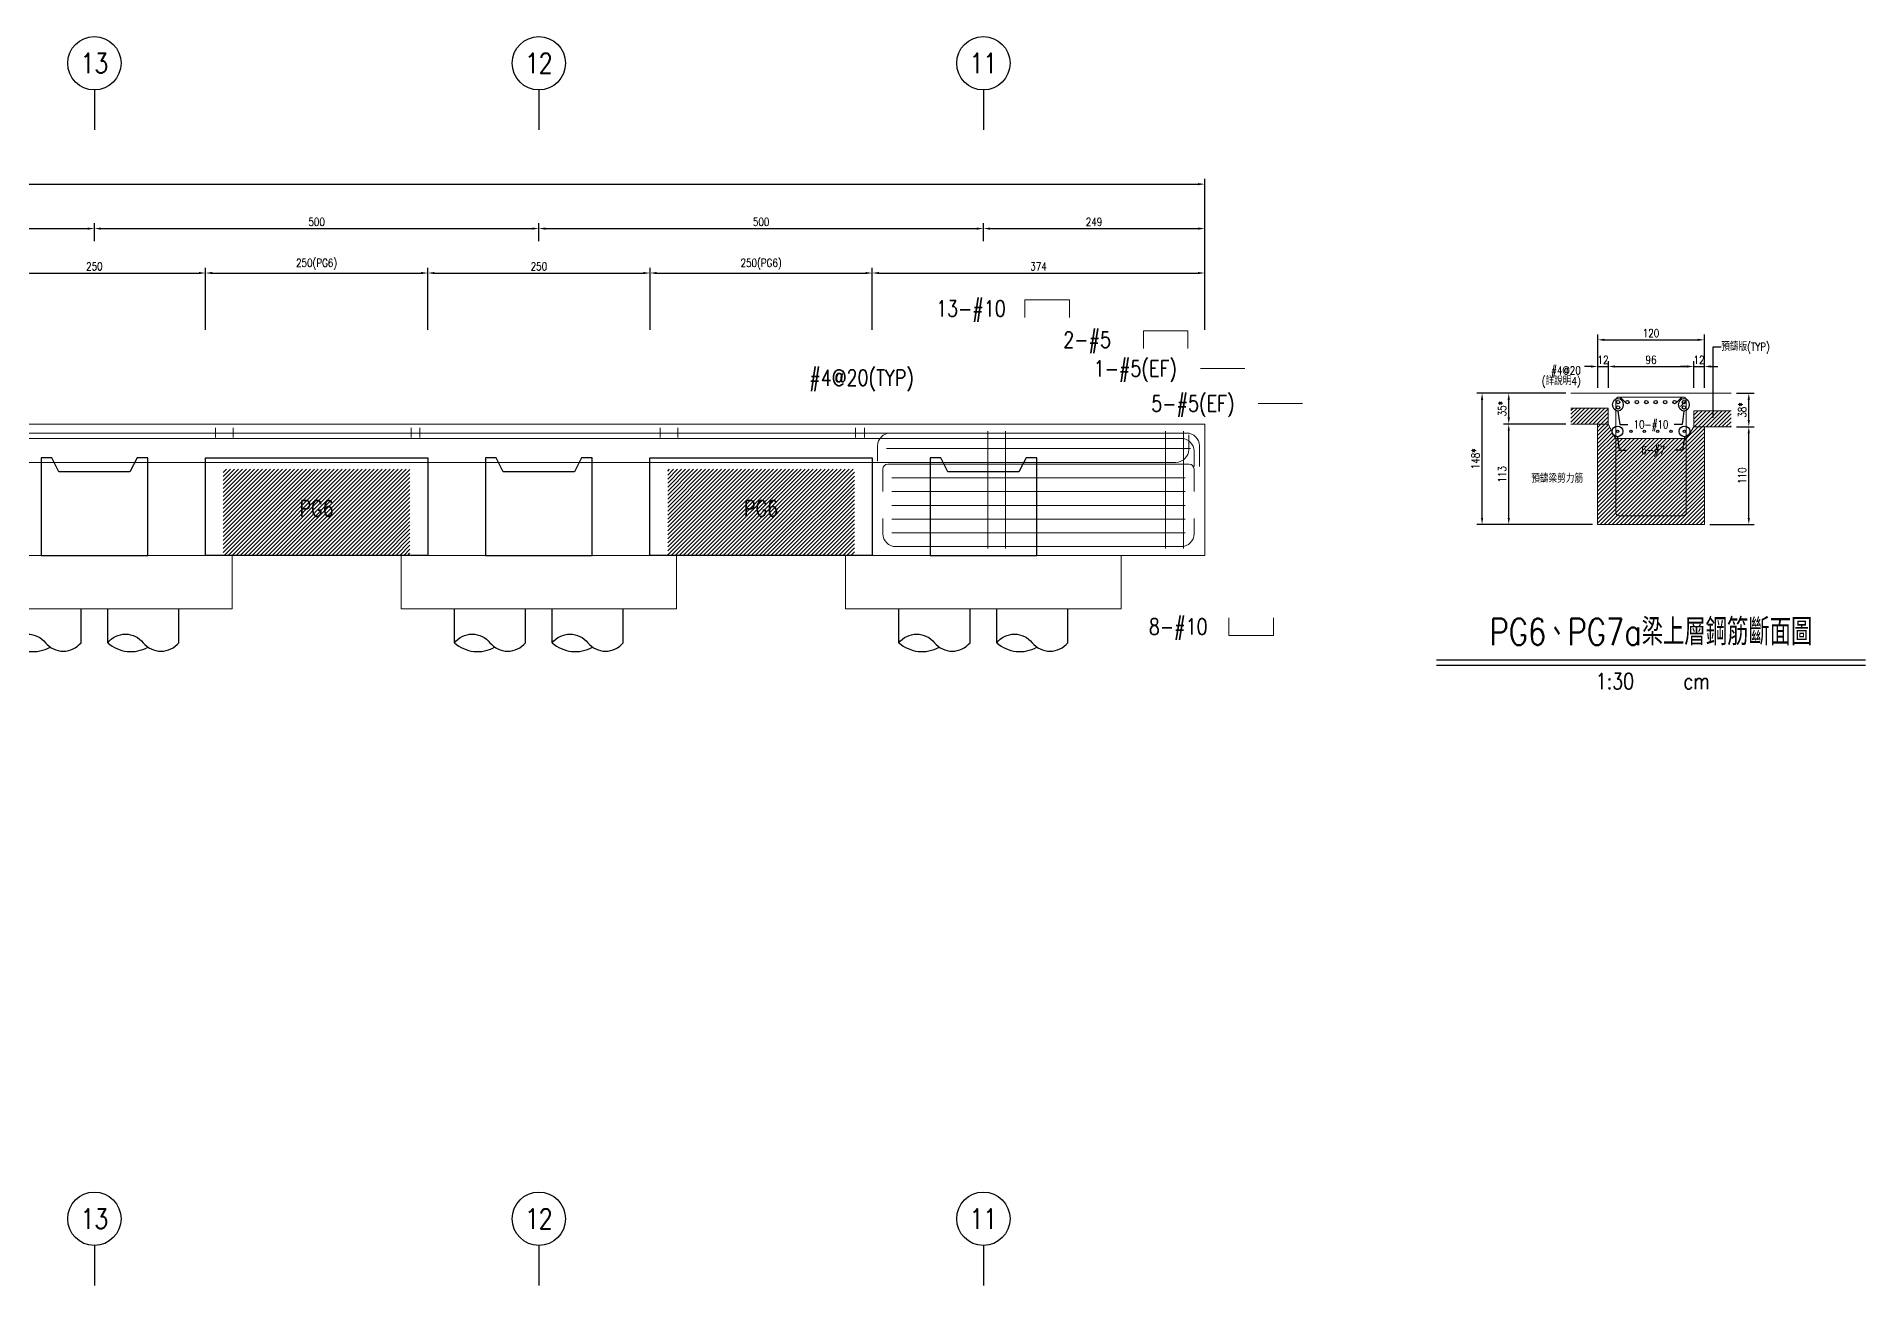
# Model space of a CAD drawing. Extents: x -4754 to 4976, y -23710 to 3942.
# Drawn here: x 2919 to 4976, y -9914 to -8509 of the extents above; entities that cross this region are included whole.
import ezdxf
from ezdxf.enums import TextEntityAlignment as Align

# ---------------------------------------------------------------- set-up
doc = ezdxf.new("R2010")
doc.units = 0
doc.header["$LTSCALE"] = 3
doc.layers.get('0').update_dxf_attribs({"linetype": 'CONTINUOUS'})
doc.layers.add('HB_0', color=7, linetype='CONTINUOUS', transparency=0.5)
doc.layers.add('預鑄版_HATCH', color=253, linetype='CONTINUOUS', transparency=0.1)
for name, color, linetype in [('HB_DIM', 1, 'CONTINUOUS'), ('HB_TXT_CTEXT', 2, 'CONTINUOUS'), ('鋼筋', 3, 'CONTINUOUS'), ('預鑄梁_HATCH', 253, 'CONTINUOUS')]:
    doc.layers.add(name, color=color, linetype=linetype)
doc.styles.get("Standard").update_dxf_attribs({"font": 'ROMANS.shx', "width": 0.8, "bigfont": 'chineset.shx'})
doc.dimstyles.new('30', dxfattribs={"dimscale": 3, "dimtxt": 3, "dimasz": 2.5, "dimexe": 2, "dimexo": 2, "dimgap": 1, "dimtad": 1, "dimdsep": 46, "dimtxsty": 'Standard', "dimcen": 0, "dimclrd": 256, "dimclre": 256, "dimclrt": 2, "dimadec": 0, "dimazin": 0, "dimtfac": 1, "dimtix": 1, "dimtmove": 2, "dimatfit": 3, "dimfxl": 1, "dimtolj": 1, "dimtzin": 0, "dimarcsym": 0})

# ---------------------------------------------------------------- blocks, each defined once
blk = doc.blocks.new('racked_with_pilecap_Longitude')
for p, q in [((-95, -38.1), (-95, 0)), ((-15, -38.1), (-15, 0)), ((15, -38.1), (15, 0)), ((95, -38.1), (95, 0))]:
    blk.add_line(p, q)
for points in [[(-95, -38.1, -0.48), (-55, -38.1, 0.48), (-15, -38.1, 0.48)], [(-95, -38.1, 0.326111), (-49.8, -43, 0.326111)], [(15, -38.1, -0.48), (55, -38.1, 0.48), (95, -38.1, 0.48)], [(15, -38.1, 0.326111), (60.2, -43, 0.326111)]]:
    blk.add_lwpolyline(points, format="xyb")
blk = doc.blocks.new('line_guide')
at = {"color": 4, "linetype": 'Continuous'}
blk.add_line((0, 0), (0, -45), dxfattribs=at)
blk.add_circle((0, 30), 30, dxfattribs=at)
at = {"color": 4, "linetype": 'Continuous', "width": 0.8}
blk.add_attdef('A', text='', height=22.5, dxfattribs=at).set_placement((0, 30), align=Align.MIDDLE)
blk = doc.blocks.new('*D1062')
at = {"layer": 'HB_DIM', "linetype": 'Continuous', "lineweight": -2}
for p, q in [((2858.6, -8838.8), (2858.6, -8768.8)), ((2866.1, -8774.8), (3101.1, -8774.8)), ((3108.6, -8838.8), (3108.6, -8768.8))]:
    blk.add_line(p, q, dxfattribs=at)
at = {"layer": 'HB_DIM'}
for points in [[(2866.1, -8773.6), (2866.1, -8776.1), (2858.6, -8774.8)], [(3101.1, -8776.1), (3101.1, -8773.6), (3108.6, -8774.8)]]:
    blk.add_solid(points, dxfattribs=at)
at = {"layer": 'HB_DIM', "color": 2, "linetype": 'Continuous', "insert": (2983.6, -8767.3), "char_height": 9, "attachment_point": 5, "rotation": 0}
blk.add_mtext('\\A1;250', dxfattribs=at)
blk = doc.blocks.new('*D1063')
at = {"layer": 'HB_DIM', "linetype": 'Continuous', "lineweight": -2}
for p, q in [((3108.6, -8838.8), (3108.6, -8768.8)), ((3116.1, -8774.8), (3351.1, -8774.8)), ((3358.6, -8838.8), (3358.6, -8768.8))]:
    blk.add_line(p, q, dxfattribs=at)
at = {"layer": 'HB_DIM'}
for points in [[(3116.1, -8773.6), (3116.1, -8776.1), (3108.6, -8774.8)], [(3351.1, -8776.1), (3351.1, -8773.6), (3358.6, -8774.8)]]:
    blk.add_solid(points, dxfattribs=at)
at = {"layer": 'HB_DIM', "color": 2, "linetype": 'Continuous', "insert": (3233.6, -8764.9), "char_height": 9, "attachment_point": 5, "rotation": 0}
blk.add_mtext('\\A1;250(PG6)', dxfattribs=at)
blk = doc.blocks.new('*D1064')
at = {"layer": 'HB_DIM', "linetype": 'Continuous', "lineweight": -2}
for p, q in [((3358.6, -8838.8), (3358.6, -8768.8)), ((3366.1, -8774.8), (3601.1, -8774.8)), ((3608.6, -8838.8), (3608.6, -8768.8))]:
    blk.add_line(p, q, dxfattribs=at)
at = {"layer": 'HB_DIM'}
for points in [[(3366.1, -8773.6), (3366.1, -8776.1), (3358.6, -8774.8)], [(3601.1, -8776.1), (3601.1, -8773.6), (3608.6, -8774.8)]]:
    blk.add_solid(points, dxfattribs=at)
at = {"layer": 'HB_DIM', "color": 2, "linetype": 'Continuous', "insert": (3483.6, -8767.3), "char_height": 9, "attachment_point": 5, "rotation": 0}
blk.add_mtext('\\A1;250', dxfattribs=at)
blk = doc.blocks.new('*D1065')
at = {"layer": 'HB_DIM', "linetype": 'Continuous', "lineweight": -2}
for p, q in [((3608.6, -8838.8), (3608.6, -8768.8)), ((3616.1, -8774.8), (3851.1, -8774.8)), ((3858.6, -8838.8), (3858.6, -8768.8))]:
    blk.add_line(p, q, dxfattribs=at)
at = {"layer": 'HB_DIM'}
for points in [[(3616.1, -8773.6), (3616.1, -8776.1), (3608.6, -8774.8)], [(3851.1, -8776.1), (3851.1, -8773.6), (3858.6, -8774.8)]]:
    blk.add_solid(points, dxfattribs=at)
at = {"layer": 'HB_DIM', "color": 2, "linetype": 'Continuous', "insert": (3733.6, -8764.9), "char_height": 9, "attachment_point": 5, "rotation": 0}
blk.add_mtext('\\A1;250(PG6)', dxfattribs=at)
blk = doc.blocks.new('*D1066')
at = {"layer": 'HB_DIM', "linetype": 'Continuous', "lineweight": -2}
for p, q in [((3858.6, -8838.8), (3858.6, -8768.8)), ((3866.1, -8774.8), (4225.1, -8774.8)), ((4232.6, -8838.8), (4232.6, -8768.8))]:
    blk.add_line(p, q, dxfattribs=at)
at = {"layer": 'HB_DIM'}
for points in [[(3866.1, -8773.6), (3866.1, -8776.1), (3858.6, -8774.8)], [(4225.1, -8776.1), (4225.1, -8773.6), (4232.6, -8774.8)]]:
    blk.add_solid(points, dxfattribs=at)
at = {"layer": 'HB_DIM', "color": 2, "linetype": 'Continuous', "insert": (4045.6, -8767.3), "char_height": 9, "attachment_point": 5, "rotation": 0}
blk.add_mtext('\\A1;374', dxfattribs=at)
blk = doc.blocks.new('*D1069')
at = {"layer": 'HB_DIM', "linetype": 'Continuous', "lineweight": -2}
for p, q in [((-265.4, -8838.8), (-265.4, -8668.8)), ((-257.9, -8674.8), (4225.1, -8674.8)), ((4232.6, -8838.8), (4232.6, -8668.8))]:
    blk.add_line(p, q, dxfattribs=at)
at = {"layer": 'HB_DIM'}
for points in [[(-257.9, -8673.6), (-257.9, -8676.1), (-265.4, -8674.8)], [(4225.1, -8676.1), (4225.1, -8673.6), (4232.6, -8674.8)]]:
    blk.add_solid(points, dxfattribs=at)
at = {"layer": 'HB_DIM', "color": 2, "linetype": 'Continuous', "insert": (1983.6, -8667.3), "char_height": 9, "attachment_point": 5, "rotation": 0}
blk.add_mtext('\\A1;4498', dxfattribs=at)
blk = doc.blocks.new('*D1076')
at = {"layer": 'HB_DIM', "linetype": 'Continuous', "lineweight": -2}
for p, q in [((2483.6, -8738.8), (2483.6, -8718.8)), ((2983.6, -8738.8), (2983.6, -8718.8)), ((2491.1, -8724.8), (2976.1, -8724.8))]:
    blk.add_line(p, q, dxfattribs=at)
at = {"layer": 'HB_DIM'}
for points in [[(2491.1, -8723.6), (2491.1, -8726.1), (2483.6, -8724.8)], [(2976.1, -8726.1), (2976.1, -8723.6), (2983.6, -8724.8)]]:
    blk.add_solid(points, dxfattribs=at)
at = {"layer": 'HB_DIM', "color": 2, "linetype": 'Continuous', "insert": (2733.6, -8717.3), "char_height": 9, "attachment_point": 5, "rotation": 0}
blk.add_mtext('\\A1;500', dxfattribs=at)
blk = doc.blocks.new('*D1077')
at = {"layer": 'HB_DIM', "linetype": 'Continuous', "lineweight": -2}
for p, q in [((2983.6, -8738.8), (2983.6, -8718.8)), ((3483.6, -8738.8), (3483.6, -8718.8)), ((2991.1, -8724.8), (3476.1, -8724.8))]:
    blk.add_line(p, q, dxfattribs=at)
at = {"layer": 'HB_DIM'}
for points in [[(2991.1, -8723.6), (2991.1, -8726.1), (2983.6, -8724.8)], [(3476.1, -8726.1), (3476.1, -8723.6), (3483.6, -8724.8)]]:
    blk.add_solid(points, dxfattribs=at)
at = {"layer": 'HB_DIM', "color": 2, "linetype": 'Continuous', "insert": (3233.6, -8717.3), "char_height": 9, "attachment_point": 5, "rotation": 0}
blk.add_mtext('\\A1;500', dxfattribs=at)
blk = doc.blocks.new('*D1078')
at = {"layer": 'HB_DIM', "linetype": 'Continuous', "lineweight": -2}
for p, q in [((3483.6, -8738.8), (3483.6, -8718.8)), ((3983.6, -8738.8), (3983.6, -8718.8)), ((3491.1, -8724.8), (3976.1, -8724.8))]:
    blk.add_line(p, q, dxfattribs=at)
at = {"layer": 'HB_DIM'}
for points in [[(3491.1, -8723.6), (3491.1, -8726.1), (3483.6, -8724.8)], [(3976.1, -8726.1), (3976.1, -8723.6), (3983.6, -8724.8)]]:
    blk.add_solid(points, dxfattribs=at)
at = {"layer": 'HB_DIM', "color": 2, "linetype": 'Continuous', "insert": (3733.6, -8717.3), "char_height": 9, "attachment_point": 5, "rotation": 0}
blk.add_mtext('\\A1;500', dxfattribs=at)
blk = doc.blocks.new('*D1079')
at = {"layer": 'HB_DIM', "linetype": 'Continuous', "lineweight": -2}
for p, q in [((3983.6, -8738.8), (3983.6, -8718.8)), ((4232.6, -8838.8), (4232.6, -8718.8)), ((3991.1, -8724.8), (4225.1, -8724.8))]:
    blk.add_line(p, q, dxfattribs=at)
at = {"layer": 'HB_DIM'}
for points in [[(3991.1, -8723.6), (3991.1, -8726.1), (3983.6, -8724.8)], [(4225.1, -8726.1), (4225.1, -8723.6), (4232.6, -8724.8)]]:
    blk.add_solid(points, dxfattribs=at)
at = {"layer": 'HB_DIM', "color": 2, "linetype": 'Continuous', "insert": (4108.1, -8717.3), "char_height": 9, "attachment_point": 5, "rotation": 0}
blk.add_mtext('\\A1;249', dxfattribs=at)
blk = doc.blocks.new('title_beam')
at = {"color": 3, "linetype": 'Continuous'}
blk.add_line((-241.2, 0), (241.2, 0), dxfattribs=at)
at = {"color": 1, "linetype": 'Continuous'}
blk.add_line((-241.2, -6), (241.2, -6), dxfattribs=at)
at = {"color": 3, "linetype": 'Continuous', "width": 0.8}
blk.add_attdef('TITLE', text='', height=30, dxfattribs=at).set_placement((0, 33), align=Align.MIDDLE)
at = {"linetype": 'Continuous', "width": 0.8}
blk.add_attdef('SCALE', text='', height=18, dxfattribs=at).set_placement((-40.6, -24), align=Align.MIDDLE)
blk.add_attdef('CM', (36.5, -33), '', height=18, dxfattribs=at)
blk = doc.blocks.new('C')
at = {"color": 3, "linetype": 'Continuous'}
blk.add_circle((0, 0), 1.2, dxfattribs=at)
blk = doc.blocks.new('*D1352')
at = {"layer": 'HB_DIM', "linetype": 'Continuous', "lineweight": -2}
for p, q in [((4638.6, -8910), (4538.6, -8910)), ((4544.6, -9050.3), (4544.6, -8917.5)), ((4668.6, -9057.8), (4538.6, -9057.8))]:
    blk.add_line(p, q, dxfattribs=at)
at = {"layer": 'HB_DIM'}
for points in [[(4545.8, -8917.5), (4543.3, -8917.5), (4544.6, -8910)], [(4543.3, -9050.3), (4545.8, -9050.3), (4544.6, -9057.8)]]:
    blk.add_solid(points, dxfattribs=at)
at = {"layer": 'HB_DIM', "color": 2, "linetype": 'Continuous', "insert": (4537.1, -8983.9), "char_height": 9, "attachment_point": 5, "rotation": 90}
blk.add_mtext('\\A1;148*', dxfattribs=at)
blk = doc.blocks.new('*D1353')
at = {"layer": 'HB_DIM', "linetype": 'Continuous', "lineweight": -2}
for p, q in [((4638.6, -8944.8), (4568.6, -8944.8)), ((4574.6, -9050.3), (4574.6, -8952.3)), ((4668.6, -9057.8), (4568.6, -9057.8))]:
    blk.add_line(p, q, dxfattribs=at)
at = {"layer": 'HB_DIM'}
for points in [[(4575.8, -8952.3), (4573.3, -8952.3), (4574.6, -8944.8)], [(4573.3, -9050.3), (4575.8, -9050.3), (4574.6, -9057.8)]]:
    blk.add_solid(points, dxfattribs=at)
at = {"layer": 'HB_DIM', "color": 2, "linetype": 'Continuous', "insert": (4567.1, -9001.3), "char_height": 9, "attachment_point": 5, "rotation": 90}
blk.add_mtext('\\A1;113', dxfattribs=at)
blk = doc.blocks.new('*D1354')
at = {"layer": 'HB_DIM', "linetype": 'Continuous', "lineweight": -2}
for p, q in [((4638.6, -8910), (4568.6, -8910)), ((4574.6, -8937.3), (4574.6, -8917.5)), ((4638.6, -8944.8), (4568.6, -8944.8))]:
    blk.add_line(p, q, dxfattribs=at)
at = {"layer": 'HB_DIM'}
for points in [[(4575.8, -8917.5), (4573.3, -8917.5), (4574.6, -8910)], [(4573.3, -8937.3), (4575.8, -8937.3), (4574.6, -8944.8)]]:
    blk.add_solid(points, dxfattribs=at)
at = {"layer": 'HB_DIM', "color": 2, "linetype": 'Continuous', "insert": (4567.1, -8927.4), "char_height": 9, "attachment_point": 5, "rotation": 90}
blk.add_mtext('\\A1;35*', dxfattribs=at)
blk = doc.blocks.new('*D1355')
at = {"layer": 'HB_DIM', "linetype": 'Continuous', "lineweight": -2}
for p, q in [((4830.6, -8947.8), (4850.6, -8947.8)), ((4844.6, -9050.3), (4844.6, -8955.3)), ((4800.6, -9057.8), (4850.6, -9057.8))]:
    blk.add_line(p, q, dxfattribs=at)
at = {"layer": 'HB_DIM'}
for points in [[(4845.8, -8955.3), (4843.3, -8955.3), (4844.6, -8947.8)], [(4843.3, -9050.3), (4845.8, -9050.3), (4844.6, -9057.8)]]:
    blk.add_solid(points, dxfattribs=at)
at = {"layer": 'HB_DIM', "color": 2, "linetype": 'Continuous', "insert": (4837.1, -9002.8), "char_height": 9, "attachment_point": 5, "rotation": 90}
blk.add_mtext('\\A1;110', dxfattribs=at)
blk = doc.blocks.new('*D1356')
at = {"layer": 'HB_DIM', "linetype": 'Continuous', "lineweight": -2}
for p, q in [((4830.6, -8910), (4850.6, -8910)), ((4844.6, -8940.3), (4844.6, -8917.5)), ((4830.6, -8947.8), (4850.6, -8947.8))]:
    blk.add_line(p, q, dxfattribs=at)
at = {"layer": 'HB_DIM'}
for points in [[(4845.8, -8917.5), (4843.3, -8917.5), (4844.6, -8910)], [(4843.3, -8940.3), (4845.8, -8940.3), (4844.6, -8947.8)]]:
    blk.add_solid(points, dxfattribs=at)
at = {"layer": 'HB_DIM', "color": 2, "linetype": 'Continuous', "insert": (4837.1, -8928.9), "char_height": 9, "attachment_point": 5, "rotation": 90}
blk.add_mtext('\\A1;38*', dxfattribs=at)
blk = doc.blocks.new('*D1357')
at = {"layer": 'HB_DIM', "linetype": 'Continuous', "lineweight": -2}
for p, q in [((4674.6, -8904), (4674.6, -8844)), ((4794.6, -8904), (4794.6, -8844)), ((4682.1, -8850), (4787.1, -8850))]:
    blk.add_line(p, q, dxfattribs=at)
at = {"layer": 'HB_DIM'}
for points in [[(4682.1, -8848.7), (4682.1, -8851.2), (4674.6, -8850)], [(4787.1, -8851.2), (4787.1, -8848.7), (4794.6, -8850)]]:
    blk.add_solid(points, dxfattribs=at)
at = {"layer": 'HB_DIM', "color": 2, "linetype": 'Continuous', "insert": (4734.6, -8842.5), "char_height": 9, "attachment_point": 5, "rotation": 0}
blk.add_mtext('\\A1;120', dxfattribs=at)
blk = doc.blocks.new('*D1358')
at = {"layer": 'HB_DIM', "linetype": 'Continuous', "lineweight": -2}
for p, q in [((4667.1, -8880), (4659.6, -8880)), ((4674.6, -8904), (4674.6, -8874)), ((4674.6, -8880), (4686.6, -8880)), ((4686.6, -8904), (4686.6, -8874)), ((4694.1, -8880), (4701.6, -8880))]:
    blk.add_line(p, q, dxfattribs=at)
at = {"layer": 'HB_DIM'}
for points in [[(4667.1, -8881.2), (4667.1, -8878.7), (4674.6, -8880)], [(4694.1, -8878.7), (4694.1, -8881.2), (4686.6, -8880)]]:
    blk.add_solid(points, dxfattribs=at)
at = {"layer": 'HB_DIM', "color": 2, "linetype": 'Continuous', "insert": (4680.6, -8872.5), "char_height": 9, "attachment_point": 5, "rotation": 0}
blk.add_mtext('\\A1;12', dxfattribs=at)
blk = doc.blocks.new('*D1359')
at = {"layer": 'HB_DIM', "linetype": 'Continuous', "lineweight": -2}
for p, q in [((4686.6, -8904), (4686.6, -8874)), ((4694.1, -8880), (4775.1, -8880)), ((4782.6, -8904), (4782.6, -8874))]:
    blk.add_line(p, q, dxfattribs=at)
at = {"layer": 'HB_DIM'}
for points in [[(4694.1, -8878.7), (4694.1, -8881.2), (4686.6, -8880)], [(4775.1, -8881.2), (4775.1, -8878.7), (4782.6, -8880)]]:
    blk.add_solid(points, dxfattribs=at)
at = {"layer": 'HB_DIM', "color": 2, "linetype": 'Continuous', "insert": (4734.6, -8872.5), "char_height": 9, "attachment_point": 5, "rotation": 0}
blk.add_mtext('\\A1;96', dxfattribs=at)
blk = doc.blocks.new('*D1360')
at = {"layer": 'HB_DIM', "linetype": 'Continuous', "lineweight": -2}
for p, q in [((4775.1, -8880), (4767.6, -8880)), ((4782.6, -8904), (4782.6, -8874)), ((4782.6, -8880), (4794.6, -8880)), ((4794.6, -8904), (4794.6, -8874)), ((4802.1, -8880), (4809.6, -8880))]:
    blk.add_line(p, q, dxfattribs=at)
at = {"layer": 'HB_DIM'}
for points in [[(4775.1, -8881.2), (4775.1, -8878.7), (4782.6, -8880)], [(4802.1, -8878.7), (4802.1, -8881.2), (4794.6, -8880)]]:
    blk.add_solid(points, dxfattribs=at)
at = {"layer": 'HB_DIM', "color": 2, "linetype": 'Continuous', "insert": (4788.6, -8872.5), "char_height": 9, "attachment_point": 5, "rotation": 0}
blk.add_mtext('\\A1;12', dxfattribs=at)
blk = doc.blocks.new('C_Red')
at = {"color": 1, "linetype": 'Continuous'}
blk.add_circle((0, 0), 1.2, dxfattribs=at)

msp = doc.modelspace()

# ---------------------------------------------------------------- hatches: boundary and pattern name
at = {"layer": 'HB_0', "linetype": 'Continuous'}
h = msp.add_hatch(dxfattribs=at)
h.set_pattern_fill('ANSI31', color=256, style=0)
h.paths.add_polyline_path([(3128.573, -8995.604), (3338.573, -8995.604), (3338.573, -9092.604), (3128.573, -9092.604)], flags=17)
h = msp.add_hatch(dxfattribs=at)
h.set_pattern_fill('ANSI31', color=256, style=0)
h.paths.add_polyline_path([(3628.573, -8995.604), (3838.573, -8995.604), (3838.573, -9092.604), (3628.573, -9092.604)], flags=17)
at = {"layer": '預鑄梁_HATCH', "linetype": 'Continuous'}
h = msp.add_hatch(dxfattribs=at)
h.set_pattern_fill('ANSI31', color=256, style=0)
h.paths.add_polyline_path([(4674.573, -9057.802), (4674.573, -8944.802), (4686.573, -8944.802), (4694.573, -8960.802), (4774.573, -8960.802), (4782.573, -8947.802), (4794.573, -8947.802), (4794.573, -9057.802)], flags=17)
at = {"layer": '預鑄版_HATCH', "linetype": 'Continuous'}
h = msp.add_hatch(dxfattribs=at)
h.set_pattern_fill('ANSI31', color=256, style=0)
h.paths.add_polyline_path([(4644.573, -8944.802), (4686.573, -8944.802), (4686.573, -8926.802), (4644.573, -8926.802)], flags=17)
h = msp.add_hatch(dxfattribs=at)
h.set_pattern_fill('ANSI31', color=256, style=0)
h.paths.add_polyline_path([(4782.573, -8947.802), (4824.573, -8947.802), (4824.573, -8929.802), (4782.573, -8929.802)], flags=17)

# ---------------------------------------------------------------- linework, layer by layer
at = {"layer": 'HB_0', "lineweight": 5}
for p, q in [((4644.573, -8910, -62), (4824.573, -8910, -62)), ((4686.573, -8926.802), (4644.573, -8926.802)), ((4686.573, -8926.802), (4686.573, -8944.802)), ((4686.573, -8944.802), (4644.573, -8944.802)), ((4824.573, -8929.802), (4782.573, -8929.802)), ((4782.573, -8947.802), (4782.573, -8929.802)), ((4824.573, -8947.802), (4782.573, -8947.802))]:
    msp.add_line(p, q, dxfattribs=at)
for points in [[(-265.427, -9092.604), (-265.427, -8944.802), (4232.573, -8944.802), (4232.573, -9092.604), (-265.427, -9092.604)], [(4674.573, -9057.802), (4674.573, -8944.802), (4686.573, -8944.802), (4694.573, -8960.802), (4774.573, -8960.802), (4782.573, -8947.802), (4794.573, -8947.802), (4794.573, -9057.802), (4674.573, -9057.802)]]:
    msp.add_lwpolyline(points, dxfattribs=at)
at = {"layer": 'HB_0', "color": 1, "linetype": 'Continuous'}
for points in [[(3043.573, -9092.604), (3043.573, -8982.604), (3031.573, -8982.604), (3023.573, -8998.604), (2943.573, -8998.604), (2935.573, -8982.604), (2923.573, -8982.604), (2923.573, -9092.604), (3043.573, -9092.604)], [(3108.573, -8982.604), (3128.573, -8982.604), (3338.573, -8982.604), (3358.573, -8982.604), (3358.573, -9092.604), (3338.573, -9092.604), (3128.573, -9092.604), (3108.573, -9092.604), (3108.573, -8982.604)], [(3543.573, -9092.604), (3543.573, -8982.604), (3531.573, -8982.604), (3523.573, -8998.604), (3443.573, -8998.604), (3435.573, -8982.604), (3423.573, -8982.604), (3423.573, -9092.604), (3543.573, -9092.604)], [(3608.573, -8982.604), (3628.573, -8982.604), (3838.573, -8982.604), (3858.573, -8982.604), (3858.573, -9092.604), (3838.573, -9092.604), (3628.573, -9092.604), (3608.573, -9092.604), (3608.573, -8982.604)], [(4043.573, -9092.604), (4043.573, -8982.604), (4031.573, -8982.604), (4023.573, -8998.604), (3943.573, -8998.604), (3935.573, -8982.604), (3923.573, -8982.604), (3923.573, -9092.604), (4043.573, -9092.604)]]:
    msp.add_lwpolyline(points, dxfattribs=at)
at = {"layer": 'HB_0', "lineweight": 5}
for points in [[(2828.573, -9152.604, -325), (3138.573, -9152.604, -325), (3138.573, -9092.604, -325), (2828.573, -9092.604, -325), (2828.573, -9152.604, -325)], [(3328.573, -9152.604, -325), (3638.573, -9152.604, -325), (3638.573, -9092.604, -325), (3328.573, -9092.604, -325), (3328.573, -9152.604, -325)], [(3828.573, -9152.604, -325), (4138.573, -9152.604, -325), (4138.573, -9092.604, -325), (3828.573, -9092.604, -325), (3828.573, -9152.604, -325)]]:
    msp.add_polyline3d(points, dxfattribs=at)
at = {"layer": 'HB_DIM', "color": 1, "linetype": 'Continuous'}
for points in [[(3912.365, -8954.802, 0, 5, 0), (3912.365, -8939.802, 0, 0, 0), (3912.365, -8814.802, 0, 0, 0), (3930.365, -8814.802, 0, 0, 0)], [(4045.573, -8989.802, 0, 5, 0), (4045.573, -8974.802, 0, 0, 0), (4045.573, -8849.802, 0, 0, 0), (4063.573, -8849.802, 0, 0, 0)], [(4079.773, -8972.302, 0, 5, 0), (4079.773, -8957.302, 0, 0, 0), (4079.773, -8882.302, 0, 0, 0), (4097.773, -8882.302, 0, 0, 0)], [(4734.573, -8914.337, 0, 5, 0), (4727.573, -8911.337, 0, 0, 0), (4664.573, -8884.337, 0, 0, 0), (4655.573, -8884.337, 0, 0, 0)], [(3988.573, -8952.566, 0, 5, 0), (3978.573, -8942.566, 0, 0, 0), (3928.573, -8892.566, 0, 0, 0), (3910.573, -8892.566, 0, 0, 0)], [(4144.573, -9051.67, 0, 5, 0), (4144.573, -9036.67, 0, 0, 0), (4144.573, -8921.67, 0, 0, 0), (4162.573, -8921.67, 0, 0, 0)], [(4144.573, -9020.736, 0, 5, 0), (4144.573, -9005.736, 0, 0, 0), (4144.573, -8921.67, 0, 0, 0), (4162.573, -8921.67, 0, 0, 0)], [(4144.573, -9067.137, 0, 5, 0), (4144.573, -9052.137, 0, 0, 0), (4144.573, -8921.67, 0, 0, 0), (4162.573, -8921.67, 0, 0, 0)], [(4144.573, -9036.203, 0, 5, 0), (4144.573, -9021.203, 0, 0, 0), (4144.573, -8921.67, 0, 0, 0), (4162.573, -8921.67, 0, 0, 0)], [(4144.573, -9005.269, 0, 5, 0), (4144.573, -8990.269, 0, 0, 0), (4144.573, -8921.67, 0, 0, 0), (4162.573, -8921.67, 0, 0, 0)], [(4695.168, -8981.157, 0, 5, 0), (4690.168, -8986.157, 0, 0, 0), (4670.168, -9006.157, 0, 0, 0), (4661.168, -9006.157, 0, 0, 0)], [(4141.879, -9082.604, 0, 5, 0), (4141.879, -9097.604, 0, 0, 0), (4141.879, -9172.604, 0, 0, 0), (4159.879, -9172.604, 0, 0, 0)]]:
    msp.add_lwpolyline(points, format="xyseb", dxfattribs=at)
for points in [[(4804.573, -8937.802), (4804.573, -8857.802), (4813.573, -8857.802)], [(4697.453, -8930.2), (4699.453, -8945.2), (4708.453, -8945.2)], [(4771.693, -8930.2), (4769.693, -8945.2), (4760.693, -8945.2)], [(4696.953, -8959), (4698.953, -8974), (4707.953, -8974)], [(4772.193, -8959), (4770.193, -8974), (4761.193, -8974)]]:
    msp.add_lwpolyline(points, dxfattribs=at)
at = {"layer": 'HB_TXT_CTEXT', "lineweight": 5}
for p, q in [((4227.773, -8882.302, -50), (4277.773, -8882.302, -50)), ((4292.573, -8921.67, 50), (4342.573, -8921.67, 50))]:
    msp.add_line(p, q, dxfattribs=at)
for points in [[(4030.365, -8824.802, -50), (4030.365, -8804.802, -50), (4080.365, -8804.802, -50), (4080.365, -8824.802, -50)], [(4163.573, -8859.802, -50), (4163.573, -8839.802, -50), (4213.573, -8839.802, -50), (4213.573, -8859.802, -50)], [(4259.879, -9162.604, -50), (4259.879, -9182.604, -50), (4309.879, -9182.604, -50), (4309.879, -9162.604, -50)]]:
    msp.add_polyline3d(points, dxfattribs=at)
at = {"layer": '鋼筋', "lineweight": 5}
for p, q in [((4695.168, -8917.512, -50.73), (4695.168, -8925.132, -50.73)), ((4695.168, -9044.802, -52), (4695.168, -8917.512, -52)), ((4770.803, -8914.337, -50.73), (4698.343, -8914.337, -50.73)), ((4700.588, -8915.266, -52), (4705.977, -8920.655, -52)), ((4763.17, -8920.655, -52), (4768.558, -8915.266, -52)), ((4767.66, -8925.145, -50.73), (4773.048, -8919.757, -50.73)), ((4773.978, -8917.512, -52), (4773.978, -9044.802, -52)), ((-244.937, -8954.802, -37.12), (4212.083, -8954.802, -37.12)), ((-244.937, -8954.802, -26.514), (4212.083, -8954.802, -26.514)), ((-244.937, -8954.802, -15.909), (4212.083, -8954.802, -15.909)), ((-244.937, -8954.802, -5.303), (4212.083, -8954.802, -5.303)), ((-244.937, -8954.802, 5.303), (4212.083, -8954.802, 5.303)), ((-244.937, -8954.802, 15.909), (4212.083, -8954.802, 15.909)), ((-244.937, -8954.802, 26.514), (4212.083, -8954.802, 26.514)), ((-244.937, -8954.802, 37.12), (4212.083, -8954.802, 37.12)), ((-238.937, -8960.802, -37.12), (4206.083, -8960.802, -37.12)), ((-238.937, -8960.802, 37.12), (4206.083, -8960.802, 37.12)), ((3119.843, -8949.139, -36.57), (3119.843, -8949.139, 36.57)), ((3119.843, -8952.314, 39.745), (3119.843, -8959.934, 39.745)), ((3119.843, -8959.947, -33.427), (3119.843, -8954.559, -38.815)), ((3139.843, -8949.139, -36.57), (3139.843, -8949.139, 36.57)), ((3139.843, -8952.314, 39.745), (3139.843, -8959.934, 39.745)), ((3139.843, -8959.947, -33.427), (3139.843, -8954.559, -38.815)), ((3339.843, -8949.139, -36.57), (3339.843, -8949.139, 36.57)), ((3339.843, -8952.314, 39.745), (3339.843, -8959.934, 39.745)), ((3339.843, -8959.947, -33.427), (3339.843, -8954.559, -38.815)), ((3349.843, -8949.139, -36.57), (3349.843, -8949.139, 36.57)), ((3349.843, -8952.314, 39.745), (3349.843, -8959.934, 39.745)), ((3349.843, -8959.947, -33.427), (3349.843, -8954.559, -38.815)), ((3619.843, -8949.139, -36.57), (3619.843, -8949.139, 36.57)), ((3619.843, -8952.314, 39.745), (3619.843, -8959.934, 39.745)), ((3619.843, -8959.947, -33.427), (3619.843, -8954.559, -38.815)), ((3639.843, -8949.139, -36.57), (3639.843, -8949.139, 36.57)), ((3639.843, -8952.314, 39.745), (3639.843, -8959.934, 39.745)), ((3639.843, -8959.947, -33.427), (3639.843, -8954.559, -38.815)), ((3839.843, -8949.139, -36.57), (3839.843, -8949.139, 36.57)), ((3839.843, -8952.314, 39.745), (3839.843, -8959.934, 39.745)), ((3839.843, -8959.947, -33.427), (3839.843, -8954.559, -38.815)), ((3849.843, -8949.139, -36.57), (3849.843, -8949.139, 36.57)), ((3849.843, -8952.314, 39.745), (3849.843, -8959.934, 39.745)), ((3849.843, -8959.947, -33.427), (3849.843, -8954.559, -38.815)), ((3864.573, -8986.412, -50), (3864.573, -8969.292, -50)), ((3864.573, -8986.412), (3864.573, -8969.292)), ((3864.573, -8986.412, 50), (3864.573, -8969.292, 50)), ((3879.063, -8954.802, -50), (4212.083, -8954.802, -50)), ((3879.063, -8954.802), (4212.083, -8954.802)), ((3879.063, -8954.802, 50), (4212.083, -8954.802, 50)), ((3988.573, -8958.875, 41.437), (3988.573, -8953.486, 46.825)), ((3988.573, -8953.486, -46.825), (3988.573, -8958.875, -41.437)), ((3988.573, -8955.732, 52.245), (3988.573, -9081.674, 52.245)), ((3988.573, -9081.674, -52.245), (3988.573, -8955.732, -52.245)), ((4008.573, -8958.875, 41.437), (4008.573, -8953.486, 46.825)), ((4008.573, -8953.486, -46.825), (4008.573, -8958.875, -41.437)), ((4008.573, -8955.732, 52.245), (4008.573, -9081.674, 52.245)), ((4008.573, -9081.674, -52.245), (4008.573, -8955.732, -52.245)), ((4188.573, -8958.875, 41.437), (4188.573, -8953.486, 46.825)), ((4188.573, -8953.486, -46.825), (4188.573, -8958.875, -41.437)), ((4188.573, -8955.732, 52.245), (4188.573, -9081.674, 52.245)), ((4188.573, -9081.674, -52.245), (4188.573, -8955.732, -52.245)), ((4208.573, -8958.875, 41.437), (4208.573, -8953.486, 46.825)), ((4208.573, -8953.486, -46.825), (4208.573, -8958.875, -41.437)), ((4208.573, -8955.732, 52.245), (4208.573, -9081.674, 52.245)), ((4208.573, -9081.674, -52.245), (4208.573, -8955.732, -52.245)), ((4214.573, -8973.312, -37.62), (4214.573, -8956.692, -37.62)), ((4214.573, -8973.312, -22.572), (4214.573, -8956.692, -22.572)), ((4214.573, -8973.312, -7.524), (4214.573, -8956.692, -7.524)), ((4214.573, -8973.312, 7.524), (4214.573, -8956.692, 7.524)), ((4214.573, -8973.312, 22.572), (4214.573, -8956.692, 22.572)), ((4214.573, -8973.312, 37.62), (4214.573, -8956.692, 37.62)), ((4226.573, -8969.292, -37.12), (4226.573, -8992.412, -37.12)), ((4226.573, -8969.292, -26.514), (4226.573, -8992.412, -26.514)), ((4226.573, -8969.292, -15.909), (4226.573, -8992.412, -15.909)), ((4226.573, -8969.292, -5.303), (4226.573, -8992.412, -5.303)), ((4226.573, -8969.292, 5.303), (4226.573, -8992.412, 5.303)), ((4226.573, -8969.292, 15.909), (4226.573, -8992.412, 15.909)), ((4226.573, -8969.292, 26.514), (4226.573, -8992.412, 26.514)), ((4226.573, -8969.292, 37.12), (4226.573, -8992.412, 37.12)), ((4226.573, -8969.292, -50), (4226.573, -8986.412, -50)), ((4226.573, -8969.292), (4226.573, -8986.412)), ((4226.573, -8969.292, 50), (4226.573, -8986.412, 50)), ((-232.937, -8987.802, -37.62), (4200.083, -8987.802, -37.62)), ((-232.937, -8987.802, -22.572), (4200.083, -8987.802, -22.572)), ((-232.937, -8987.802, -7.524), (4200.083, -8987.802, -7.524)), ((-232.937, -8987.802, 7.524), (4200.083, -8987.802, 7.524)), ((-232.937, -8987.802, 22.572), (4200.083, -8987.802, 22.572)), ((-232.937, -8987.802, 37.62), (4200.083, -8987.802, 37.62)), ((3874.573, -8972.302, -50), (4216.573, -8972.302, -50)), ((3874.573, -8972.302, 50), (4216.573, -8972.302, 50)), ((3876.138, -8989.802, -50), (4215.008, -8989.802, -50)), ((3876.138, -8989.802, 50), (4215.008, -8989.802, 50)), ((4220.573, -8975.292, -37.12), (4220.573, -8992.412, -37.12)), ((4220.573, -8975.292, 37.12), (4220.573, -8992.412, 37.12)), ((3870.573, -9020.597, -50), (3870.573, -8995.367, -50)), ((3870.573, -9020.597, 50), (3870.573, -8995.367, 50)), ((3880.573, -9005.269, -50), (4210.573, -9005.269, -50)), ((3880.573, -9005.269, 50), (4210.573, -9005.269, 50)), ((4220.573, -8995.367, -50), (4220.573, -9020.597, -50)), ((4220.573, -8995.367, 50), (4220.573, -9020.597, 50)), ((3880.573, -9020.736, -50), (4210.573, -9020.736, -50)), ((3880.573, -9020.736, 50), (4210.573, -9020.736, 50)), ((3870.573, -9050.994, -50), (3870.573, -9068.114, -50)), ((3870.573, -9050.994, -35.714), (3870.573, -9068.114, -35.714)), ((3870.573, -9050.994, -21.429), (3870.573, -9068.114, -21.429)), ((3870.573, -9050.994, -7.143), (3870.573, -9068.114, -7.143)), ((3870.573, -9050.994, 7.143), (3870.573, -9068.114, 7.143)), ((3870.573, -9050.994, 21.429), (3870.573, -9068.114, 21.429)), ((3870.573, -9050.994, 35.714), (3870.573, -9068.114, 35.714)), ((3870.573, -9050.994, 50), (3870.573, -9068.114, 50)), ((3880.573, -9036.203, -50), (4210.573, -9036.203, -50)), ((3880.573, -9036.203, 50), (4210.573, -9036.203, 50)), ((3880.573, -9051.67, -50), (4210.573, -9051.67, -50)), ((3880.573, -9051.67, 50), (4210.573, -9051.67, 50)), ((4220.573, -9068.114, -50), (4220.573, -9050.994, -50)), ((4220.573, -9068.114, -35.714), (4220.573, -9050.994, -35.714)), ((4220.573, -9068.114, -21.429), (4220.573, -9050.994, -21.429)), ((4220.573, -9068.114, -7.143), (4220.573, -9050.994, -7.143)), ((4220.573, -9068.114, 7.143), (4220.573, -9050.994, 7.143)), ((4220.573, -9068.114, 21.429), (4220.573, -9050.994, 21.429)), ((4220.573, -9068.114, 35.714), (4220.573, -9050.994, 35.714)), ((4220.573, -9068.114, 50), (4220.573, -9050.994, 50)), ((4770.803, -9047.977, -52), (4698.343, -9047.977, -52)), ((3880.573, -9067.137, -50), (4210.573, -9067.137, -50)), ((3880.573, -9067.137, 50), (4210.573, -9067.137, 50)), ((3885.063, -9082.604, -50), (4206.083, -9082.604, -50)), ((3885.063, -9082.604, -35.714), (4206.083, -9082.604, -35.714)), ((3885.063, -9082.604, -21.429), (4206.083, -9082.604, -21.429)), ((3885.063, -9082.604, -7.143), (4206.083, -9082.604, -7.143)), ((3885.063, -9082.604, 7.143), (4206.083, -9082.604, 7.143)), ((3885.063, -9082.604, 21.429), (4206.083, -9082.604, 21.429)), ((3885.063, -9082.604, 35.714), (4206.083, -9082.604, 35.714)), ((3885.063, -9082.604, 50), (4206.083, -9082.604, 50)), ((3988.573, -9084.849, 49.07), (3988.573, -9084.849, -49.07)), ((4008.573, -9084.849, 49.07), (4008.573, -9084.849, -49.07)), ((4188.573, -9084.849, 49.07), (4188.573, -9084.849, -49.07)), ((4208.573, -9084.849, 49.07), (4208.573, -9084.849, -49.07))]:
    msp.add_line(p, q, dxfattribs=at)
at = {"layer": '鋼筋', "lineweight": 5, "extrusion": (0, 0, -1)}
for centre, radius, start, end in [((-4698.343, -8917.512, 52), 3.175, 0, 135), ((-4770.803, -8917.512, 52), 3.175, 45, 180), ((-3879.063, -8969.292, 50), 14.49, 0, 90), ((-3879.063, -8969.292), 14.49, 0, 90), ((-3879.063, -8969.292, -50), 14.49, 0, 90), ((-4206.083, -8975.292, 37.12), 14.49, 90, 180), ((-4206.083, -8975.292, -37.12), 14.49, 90, 180), ((-4212.083, -8969.292, 37.12), 14.49, 90, 180), ((-4212.083, -8969.292, 26.514), 14.49, 90, 180), ((-4212.083, -8969.292, 15.909), 14.49, 90, 180), ((-4212.083, -8969.292, 5.303), 14.49, 90, 180), ((-4212.083, -8969.292, -5.303), 14.49, 90, 180), ((-4212.083, -8969.292, -15.909), 14.49, 90, 180), ((-4212.083, -8969.292, -26.514), 14.49, 90, 180), ((-4212.083, -8969.292, -37.12), 14.49, 90, 180), ((-4212.083, -8969.292, 50), 14.49, 90, 180), ((-4212.083, -8969.292), 14.49, 90, 180), ((-4212.083, -8969.292, -50), 14.49, 90, 180), ((-3876.138, -8995.367, 50), 5.565, 0, 90), ((-3876.138, -8995.367, -50), 5.565, 0, 90), ((-4215.008, -8995.367, 50), 5.565, 90, 180), ((-4215.008, -8995.367, -50), 5.565, 90, 180), ((-4698.343, -9044.802, 52), 3.175, 270, 0), ((-4770.803, -9044.802, 52), 3.175, 180, 270)]:
    msp.add_arc(centre, radius, start, end, dxfattribs=at)
at = {"layer": '鋼筋', "lineweight": 5}
for centre, radius, start, end in [((4698.343, -8917.512, -50.73), 3.175, 90, 180), ((4770.803, -8917.512, -50.73), 3.175, 315, 90), ((4200.083, -8973.312, -37.62), 14.49, 270, 0), ((4200.083, -8973.312, -22.572), 14.49, 270, 0), ((4200.083, -8973.312, -7.524), 14.49, 270, 0), ((4200.083, -8973.312, 7.524), 14.49, 270, 0), ((4200.083, -8973.312, 22.572), 14.49, 270, 0), ((4200.083, -8973.312, 37.62), 14.49, 270, 0), ((3885.063, -9068.114, -50), 14.49, 180, 270), ((3885.063, -9068.114, -35.714), 14.49, 180, 270), ((3885.063, -9068.114, -21.429), 14.49, 180, 270), ((3885.063, -9068.114, -7.143), 14.49, 180, 270), ((3885.063, -9068.114, 7.143), 14.49, 180, 270), ((3885.063, -9068.114, 21.429), 14.49, 180, 270), ((3885.063, -9068.114, 35.714), 14.49, 180, 270), ((3885.063, -9068.114, 50), 14.49, 180, 270), ((4206.083, -9068.114, -50), 14.49, 270, 0), ((4206.083, -9068.114, -35.714), 14.49, 270, 0), ((4206.083, -9068.114, -21.429), 14.49, 270, 0), ((4206.083, -9068.114, -7.143), 14.49, 270, 0), ((4206.083, -9068.114, 7.143), 14.49, 270, 0), ((4206.083, -9068.114, 21.429), 14.49, 270, 0), ((4206.083, -9068.114, 35.714), 14.49, 270, 0), ((4206.083, -9068.114, 50), 14.49, 270, 0)]:
    msp.add_arc(centre, radius, start, end, dxfattribs=at)
at = {"layer": '鋼筋', "lineweight": 5, "extrusion": (1, -3.67394e-16, 0)}
for centre in [(-8952.314, -36.57, 3119.843), (-8952.314, -36.57, 3139.843), (-8952.314, -36.57, 3339.843), (-8952.314, -36.57, 3349.843), (-8952.314, -36.57, 3619.843), (-8952.314, -36.57, 3639.843), (-8952.314, -36.57, 3839.843), (-8952.314, -36.57, 3849.843)]:
    msp.add_arc(centre, 3.175, 225, 0, dxfattribs=at)
at = {"layer": '鋼筋', "lineweight": 5, "extrusion": (1, -3.67394e-16, -9.79979e-37)}
for centre in [(-8952.314, 36.57, 3119.843), (-8952.314, 36.57, 3139.843), (-8952.314, 36.57, 3339.843), (-8952.314, 36.57, 3349.843), (-8952.314, 36.57, 3619.843), (-8952.314, 36.57, 3639.843), (-8952.314, 36.57, 3839.843), (-8952.314, 36.57, 3849.843)]:
    msp.add_arc(centre, 3.175, 0, 90, dxfattribs=at)
at = {"layer": '鋼筋', "lineweight": 5, "extrusion": (1, -2.44929e-16, 0)}
for centre, start, end in [((-8955.732, 49.07, 3988.573), 315, 90), ((-8955.732, -49.07, 3988.573), 270, 45), ((-8955.732, 49.07, 4008.573), 315, 90), ((-8955.732, -49.07, 4008.573), 270, 45), ((-8955.732, 49.07, 4188.573), 315, 90), ((-8955.732, -49.07, 4188.573), 270, 45), ((-8955.732, 49.07, 4208.573), 315, 90), ((-8955.732, -49.07, 4208.573), 270, 45), ((-9081.674, 49.07, 3988.573), 90, 180), ((-9081.674, -49.07, 3988.573), 180, 270), ((-9081.674, 49.07, 4008.573), 90, 180), ((-9081.674, -49.07, 4008.573), 180, 270), ((-9081.674, 49.07, 4188.573), 90, 180), ((-9081.674, -49.07, 4188.573), 180, 270), ((-9081.674, 49.07, 4208.573), 90, 180), ((-9081.674, -49.07, 4208.573), 180, 270)]:
    msp.add_arc(centre, 3.175, start, end, dxfattribs=at)

# ---------------------------------------------------------------- block references
at = {"layer": 'HB_0', "linetype": 'Continuous'}
for p, values in [((2983.573, -8568.802), {'A': '13'}), ((3483.573, -8568.802), {'A': '12'}), ((3983.573, -8568.802), {'A': '11'}), ((2983.573, -9868.802), {'A': '13'}), ((3483.573, -9868.802), {'A': '12'}), ((3983.573, -9868.802), {'A': '11'})]:
    msp.add_blockref('line_guide', p, dxfattribs=at).add_auto_attribs(values)
for p in [(2983.573, -9152.604, -325), (3483.573, -9152.604, -325), (3983.573, -9152.604, -325)]:
    msp.add_blockref('racked_with_pilecap_Longitude', p, dxfattribs=at)
at = {"layer": 'HB_DIM', "linetype": 'Continuous', "xscale": 5, "zscale": 5}
for p, yscale in [((4697.453, -8923, -41.51), 6), ((4771.693, -8923, -41.51), 6), ((4696.953, -8953, -29.51), 5), ((4772.193, -8953, -29.51), 5)]:
    msp.add_blockref('C_Red', p, dxfattribs=dict(at, yscale=yscale))
at = {"layer": 'HB_TXT_CTEXT', "linetype": 'Continuous'}
msp.add_blockref('title_beam', (4734.573, -9210, -62), dxfattribs=at).add_auto_attribs({'TITLE': 'PG6、PG7a梁上層鋼筋斷面圖', 'SCALE': '1:30', 'CM': 'cm'})
at = {"layer": '鋼筋', "linetype": 'Continuous'}
for p, xscale, yscale, zscale in [((4697.453, -8920, -41.51), 1.61, 1.61, 1.61), ((4697.453, -8926, -35.51), 1.61, 1.61, 1.61), ((4708.059, -8920, -41.51), 1.61, 1.61, 1.61), ((4718.665, -8920, -41.51), 1.61, 1.61, 1.61), ((4729.271, -8920, -41.51), 1.61, 1.61, 1.61), ((4739.876, -8920, -41.51), 1.61, 1.61, 1.61), ((4750.482, -8920, -41.51), 1.61, 1.61, 1.61), ((4761.088, -8920, -41.51), 1.61, 1.61, 1.61), ((4771.693, -8920, -41.51), 1.61, 1.61, 1.61), ((4771.693, -8926, -35.51), 1.61, 1.61, 1.61), ((4696.953, -8953, -29.51), 1.11, 1.11, 1.11), ((4712.001, -8953, -29.51), 1.11, 1.11, 1.11), ((4727.049, -8953, -29.51), 1.11, 1.11, 1.11), ((4742.097, -8953, -29.51), 1.11, 1.11, 1.11), ((4757.145, -8953, -29.51), 1.11, 1.11, 1.11), ((4772.193, -8953, -29.51), 1.11, 1.11, 1.11)]:
    msp.add_blockref('C', p, dxfattribs=dict(at, xscale=xscale, yscale=yscale, zscale=zscale))

# ---------------------------------------------------------------- texts
at = {"layer": 'HB_TXT_CTEXT', "linetype": 'Continuous', "width": 0.8}
for s, height, p in [('13-#10', 18, (3930.365, -8814.802, -50)), (' 2-#5', 18, (4063.573, -8849.802, -50)), ('預鑄版(TYP)', 9, (4813.573, -8857.802, -62)), (' 1-#5(EF)', 18, (4097.773, -8882.302, -50)), (' 5-#5(EF)', 18, (4162.573, -8921.67, 50)), (' 8-#10', 18, (4159.879, -9172.604, -50))]:
    msp.add_text(s, height=height, dxfattribs=at).set_placement(p, align=Align.MIDDLE_LEFT)
for s, height, p in [('#4@20(TYP)', 18, (3905.573, -8892.566, 48.832)), ('#4@20', 9, (4655.573, -8884.337, -50.73)), ('(詳說明4)', 9, (4655.573, -8896.337, -50.73)), ('預鑄梁剪力筋', 9, (4658.168, -9006.157, -52))]:
    msp.add_text(s, height=height, dxfattribs=at).set_placement(p, align=Align.MIDDLE_RIGHT)
for s, p in [('10-#10', (4734.573, -8945.2, -41.51)), (' 6-#7', (4734.573, -8974, -29.51))]:
    msp.add_text(s, height=9, dxfattribs=at).set_placement(p, align=Align.MIDDLE_CENTER)
for p in [(3233.573, -9039.604), (3733.573, -9039.604)]:
    msp.add_text('PG6', height=18, dxfattribs=at).set_placement(p, align=Align.MIDDLE)

# ---------------------------------------------------------------- dimensions: what is measured, and where the dimension line sits
at = {"layer": 'HB_DIM', "linetype": 'Continuous'}
for base, p1, p2, angle, override, picture, middle in [((4232.573, -8674.802), (-265.427, -8844.802), (4232.573, -8844.802), 0, {"dimdec": 0, "dimpost": '<>'}, '*D1069', (1983.573, -8667.302)), ((2983.573, -8724.802), (2483.573, -8744.802, -1319), (2983.573, -8744.802, -1819), 0, {"dimdec": 0, "dimpost": '<>'}, '*D1076', (2733.573, -8717.302)), ((3483.573, -8724.802), (2983.573, -8744.802, -1819), (3483.573, -8744.802, -2319), 0, {"dimdec": 0, "dimpost": '<>'}, '*D1077', (3233.573, -8717.302)), ((3983.573, -8724.802), (3483.573, -8744.802, -2319), (3983.573, -8744.802, -2819), 0, {"dimdec": 0, "dimpost": '<>'}, '*D1078', (3733.573, -8717.302)), ((4232.573, -8724.802), (3983.573, -8744.802, -2819), (4232.573, -8844.802), 0, {"dimdec": 0, "dimpost": '<>'}, '*D1079', (4108.073, -8717.302)), ((3108.573, -8774.802), (2858.573, -8844.802), (3108.573, -8844.802), 0, {"dimdec": 0, "dimpost": '<>'}, '*D1062', (2983.573, -8767.302)), ((3608.573, -8774.802), (3358.573, -8844.802), (3608.573, -8844.802), 0, {"dimdec": 0, "dimpost": '<>'}, '*D1064', (3483.573, -8767.302)), ((4232.573, -8774.802), (3858.573, -8844.802), (4232.573, -8844.802), 0, {"dimdec": 0, "dimpost": '<>'}, '*D1066', (4045.573, -8767.302)), ((4794.573, -8850), (4674.573, -8910, -62), (4794.573, -8910, -62), 0, {"dimdec": 0, "dimpost": '<>'}, '*D1357', (4734.573, -8842.5)), ((4686.573, -8880), (4674.573, -8910, -62), (4686.573, -8910, -62), 0, {"dimdec": 0, "dimpost": '<>'}, '*D1358', (4680.573, -8872.5)), ((4782.573, -8880), (4686.573, -8910, -62), (4782.573, -8910, -62), 0, {"dimdec": 0, "dimpost": '<>'}, '*D1359', (4734.573, -8872.5)), ((4794.573, -8880), (4782.573, -8910, -62), (4794.573, -8910, -62), 0, {"dimdec": 0, "dimpost": '<>'}, '*D1360', (4788.573, -8872.5)), ((4574.573, -8944.802), (4674.573, -9057.802, -62), (4644.573, -8944.802, -62), 90, {"dimtad": 4, "dimdec": 0, "dimpost": '<>'}, '*D1353', (4567.073, -9001.302)), ((4844.573, -8947.802), (4794.573, -9057.802, -62), (4824.573, -8947.802, -62), 90, {"dimtad": 4, "dimdec": 0, "dimpost": '<>'}, '*D1355', (4837.073, -9002.802))]:
    dim = msp.add_linear_dim(base=base, p1=p1, p2=p2, angle=angle, dimstyle='30', override=override, dxfattribs=at)
    dim.commit()
    dim.dimension.update_dxf_attribs({"geometry": picture, "text_midpoint": middle})
for base, p1, p2, angle, text, override, picture, middle in [((3358.573, -8774.802), (3108.573, -8844.802), (3358.573, -8844.802), 0, '<>(PG6)', {"dimdec": 0, "dimpost": '<>'}, '*D1063', (3233.573, -8764.944)), ((3858.573, -8774.802), (3608.573, -8844.802), (3858.573, -8844.802), 0, '<>(PG6)', {"dimdec": 0, "dimpost": '<>'}, '*D1065', (3733.573, -8764.944)), ((4544.573, -8910), (4674.573, -9057.802, -62), (4644.573, -8910, -62), 90, '<>*', {"dimtad": 4, "dimdec": 0, "dimpost": '<>'}, '*D1352', (4537.073, -8983.901)), ((4574.573, -8910), (4644.573, -8944.802, -62), (4644.573, -8910, -62), 90, '<>*', {"dimtad": 4, "dimdec": 0, "dimpost": '<>'}, '*D1354', (4567.073, -8927.401)), ((4844.573, -8910), (4824.573, -8947.802, -62), (4824.573, -8910, -62), 90, '<>*', {"dimtad": 4, "dimdec": 0, "dimpost": '<>'}, '*D1356', (4837.073, -8928.901))]:
    dim = msp.add_linear_dim(base=base, p1=p1, p2=p2, angle=angle, text=text, dimstyle='30', override=override, dxfattribs=at)
    dim.commit()
    dim.dimension.update_dxf_attribs({"geometry": picture, "text_midpoint": middle})

doc.saveas('drawing.dxf')
